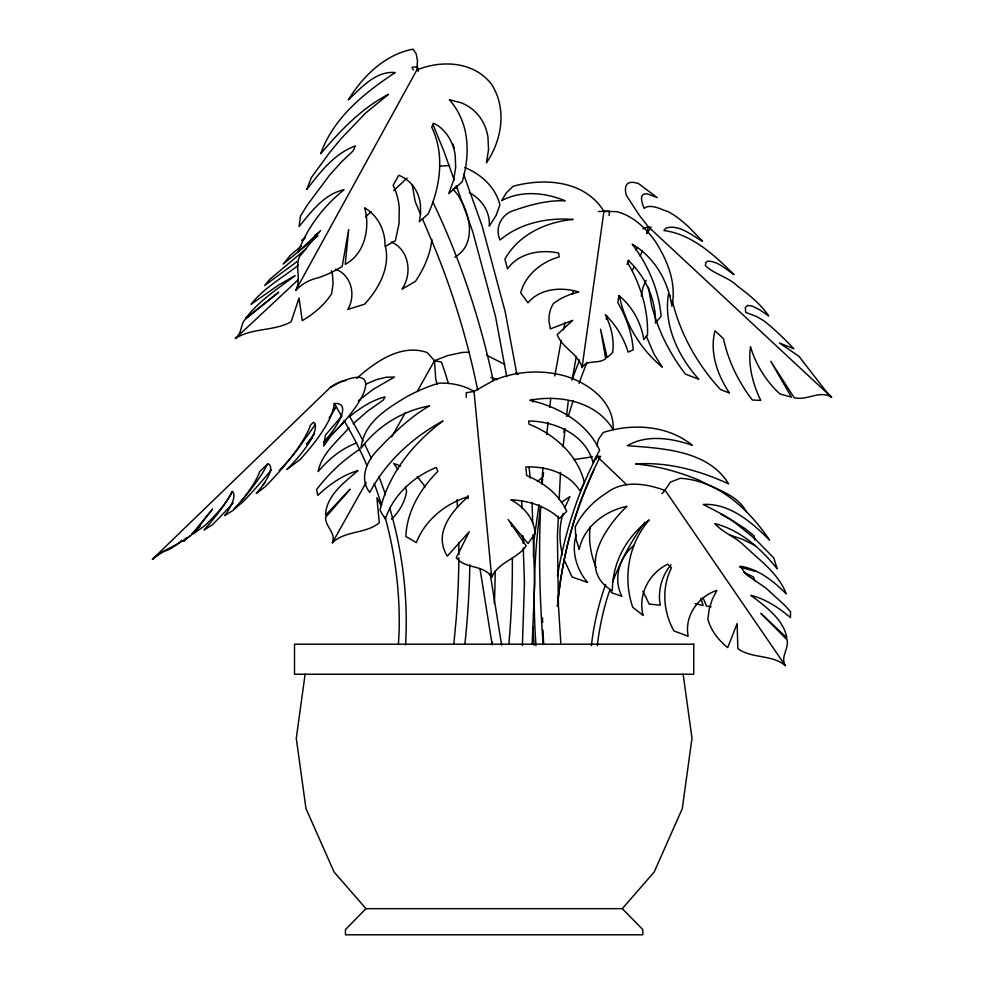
<?xml version="1.0" encoding="UTF-8"?>
<svg xmlns="http://www.w3.org/2000/svg" width="984" height="984" viewBox="0 0 984 984"><rect width="100%" height="100%" fill="white"/><g stroke="black" fill="none" stroke-linecap="round" stroke-linejoin="round"><path stroke-width="1.48" d="M533.402 556.477L534.041 539.626L539.023 504.694M532.147 644.274L534.718 583.34L533.107 534.472M558.358 516.169L557.411 535.8L558.371 604.385L560.782 642.773M559.17 499.552L560.486 472.369M398.409 644.569L399.135 631.064A394.83 394.633 0 0 0 385.002 516.784M522.406 645.639L524.447 582.995L523.291 547.904M494.239 603.438L494.558 598.395A690.952 535.948 -87.1 0 0 495.173 571.04M416.872 69.962L417.487 60.811L416.195 53.8L413.022 49.2C384.978 54.341 362.788 76.383 348.336 99.851C361.189 87.847 375.851 70.639 395.199 72.582C364.535 92.767 333.355 117.883 320.735 153.689C340.218 130.774 361.509 108.129 388.606 94.267L365.482 113.172L341.399 138.326L329.443 152.791L311.35 177.575L306.799 189.469C319.984 172.335 334.351 153.602 355.335 145.903L353.108 150.896L341.509 161.93L329.8 174.869L307.377 204.93L300.464 216.099L299.111 226.48C311.313 211.769 324.277 193.91 344.068 189.752C323.699 206.111 307.402 227.329 298.226 251.892L320.587 230.625L299.517 256.566C294.671 267.648 301.719 279.628 295.692 290.428A36.236 28.044 -45.7 0 1 317.377 278.041A94.808 73.345 -45.7 0 0 342.223 266.393L348.656 229.567L345.261 264.315C364.843 253.995 370.304 227.857 364.683 207.808A67.306 52.066 -45.7 0 1 384.719 239.419L385.211 246.381L395.347 240.723L399.024 223.798L399.246 207.427A89.323 69.114 -45.7 0 0 393.133 185.422L398.717 175.263A55.534 42.964 -45.7 0 1 420.426 204.623L420.611 213.011L419.319 221.732L428.261 213.848C440.34 186.96 444.977 154.316 431.668 127.01L433.71 123.283L438.274 125.829A69.212 53.542 -45.7 0 1 455.174 154.943L455.69 167.452L453.513 180.539L448.741 193.651L462.16 181.843C467.191 165.263 468.814 147.526 465.075 130.503A108.437 83.898 -45.7 0 0 449.381 99.753L460.918 102.693A69.261 53.579 -45.7 0 1 487.978 137.182L488.544 149.679L486.428 162.754C502.074 140.159 506.981 108.646 491.754 84.575C474.362 61.488 441.939 59.643 416.872 69.962L295.692 290.428M453.784 644.508L456.182 619.034A458.003 217.107 -78.1 0 0 458.839 557.707M491.52 644.52L491.828 641.543M546.673 434.448L548.039 422.407M549.736 407.351L550.757 398.323M563.094 446.662L565.148 428.52M566.513 416.416L568.223 401.3M609.034 215.533L609.527 211.166L598.346 211.523M590.216 526.6C588.346 540.4 590.732 554.632 596.046 567.436M431.878 239.37C430.414 254.524 423.858 268.829 415.445 281.363L402.038 289.148C412.456 273.798 409.43 250.084 391.398 242.015M305.101 674.249L296.282 738.258L305.962 808.565L334.068 871.984L365.962 908.663L622.306 908.663L642.81 929.572L642.81 934.8L345.458 934.8L345.458 929.572L365.962 908.663M582.036 367.598L603.93 211.351C585.013 180.539 544.865 177.624 513.168 186.247L506.416 192.716L501.692 200.625C521.299 190.158 545.21 192.483 565.123 200.81C547.731 200.047 530.819 204.635 514.583 210.256C501.84 213.577 494.214 227.722 500.13 239.985C520.142 222.987 547.473 217.439 573.131 219.457C546.182 221.818 518.31 234.721 504.903 259.21L507.486 268.853C518.814 252.9 540.56 249.223 558.666 253.036L559.17 256.91C541.643 261.842 525.481 274.733 520.684 292.826L527.941 302.838C540.204 288.201 561.557 286.75 578.777 291.977L569.539 294.634L561.089 298.435L553.586 303.318A41.131 33.05 37.1 0 0 549.109 321.94L550.351 328.877L572.786 320.329L557.239 334.548C562.073 348.188 578.371 353.453 582.036 367.598C587.054 358.963 598.813 364.511 605.726 358.594L600.56 329.173L607.14 357.573L612.589 352.702C614.606 339.664 611.052 326.393 605.32 314.72C615.984 324.954 623.77 338.029 628.161 352.112L633.216 349.787C631.999 333.158 626.242 317.082 617.866 302.74L618.875 295.532C632.257 306.442 641.162 322.555 643.757 339.578L647.484 335.113C648.431 309.751 640.51 284.622 627.767 262.888L628.136 260.243C645.27 276.172 656.033 299.517 655.492 323.059L661.088 316.344C658.985 290.108 648.124 265.04 632.232 244.229C654.311 256.984 668.333 281.227 671.801 306.135C676.881 283.503 667.496 260.539 655.492 241.658A74.587 45.694 67.9 0 0 616.525 211.658L603.93 211.351M542.061 483.439L542.713 478.888M543.143 475.85L543.574 472.812M554.804 375.999L561.261 340.267M572.282 378.84L576.353 356.392M641.285 296.098L642.982 287.353L646.156 280.391M557.436 576.157C564.41 534.46 577.251 493.722 596.821 456.195L600.56 456.355A305.372 215.828 -87.4 0 0 557.485 605.947M596.242 459.085L596.821 456.195L626.673 484.743M381.14 505.493L376.909 497.707L379.283 522.824C365.507 534.041 345.286 530.376 332.346 542.799C336.43 532.996 325.151 526.834 325.618 517.338L350.083 489.233L325.569 515.296C325.913 495.899 344.449 482.32 357.992 470.573C342.641 475.063 329.271 484.558 317.746 495.419L316.602 489.565C328.521 473.821 343.096 460.057 359.713 449.356M642.367 250.662L640.178 256.234M646.832 232.9L648.321 226.972L651.137 227.316A625.824 604.188 -83 0 0 646.796 233.565M563.365 329.849L565.271 322.408M572.467 294.13L573.229 291.153M596.771 445.801L598.592 439.122L603.303 432.456C632.638 423.083 667.693 425.26 692.281 445.235C671.654 438.261 647.14 434.153 627.349 445.678C662.343 448.36 708.308 450.278 728.615 483.882C699.649 470.5 667.706 461.668 635.578 464.017C657.853 465.912 679.575 472.025 700.153 480.647C716.155 489.761 737.852 494.534 746.536 512.258M563.119 513.476C558.826 526.797 559.183 541.237 562.405 554.742M576.23 534.939C571.101 551.372 576.575 569.601 587.583 582.43L572.11 576.993L564.398 560.449M594.213 469.196L586.833 486.514A300.071 212.077 -87.4 0 0 557.473 606.132M491.692 577.288L474.042 391.423C463.353 385.039 450.918 382.714 438.593 383.17C427.499 386.638 416.773 391.226 406.577 396.81C386.823 408.803 363.44 422.739 361.067 448.224C377.45 426.146 402.431 410.82 429.442 405.9C409.541 417.376 393.133 433.587 377.499 450.143C366.774 460.918 358.914 478.913 369.775 492.394C386.146 461.791 412.567 437.29 442.997 420.955C413.378 442.984 388.496 473.771 379.984 510.266L385.322 519.097C393.133 495.124 413.28 476.76 436.281 467.449L437.843 471.348C420.549 488.728 406.736 511.459 405.863 536.501L416.33 542.615C425.076 520.069 445.408 503.599 468.224 496.625C451.558 511.249 433.034 533.549 447.339 556.108L469.257 531.704L456.256 557.707C465.26 569.453 484.03 564.287 491.692 577.288C498.113 562.098 517.043 559.072 526.169 545.96L508.138 519.503L528.064 543.574L535.05 533.402C534.287 518.617 523.513 506.379 510.831 499.798C528.433 500.647 546.415 506.243 559.49 518.457L566.71 511.348C559.133 494.411 543.525 482.443 526.661 475.567L525.85 466.994C546.058 466.121 568.752 472.824 579.97 490.844L584.373 482.664C577.866 455.038 554.656 434.338 529.011 424.178L528.703 421.041C555.247 421.164 585.911 434.793 593.008 462.517L599.625 450.266C586.981 422.776 558.346 406.638 529.81 400.291C559.724 394.387 596.562 401.632 613.143 429.59C614.582 402.345 589.342 383.563 565.763 376.183A100.454 90.257 -8.7 0 0 494.066 380.168L474.042 391.423L466.207 392.739L466.268 397.351M564.804 507.695L569.921 496.588L561.421 502.295M632.171 270.551L634.36 266.652M332.346 542.799L366.146 482.529M391.681 436.994L405.199 412.886M417.216 391.46L434.498 360.661L448.052 355.482L462.209 352.469L469.282 352.112M186.271 537.584L183.553 541.298A60.43 11.058 -46 0 0 189.654 536.059M670.953 564.816C661.728 575.861 657.595 591.003 660.252 605.185L649.157 604.078L642.921 591.236M181.696 540.191L179.789 542.43A54.304 9.938 -46 0 1 165.25 550.966A32.374 5.929 -46 0 0 152.422 559.244L330.538 387.204A75.387 13.801 -46 0 1 346.307 380.636M331.374 270.797L332.567 275.028L333.047 284.093L331.645 293.613C324.499 305.089 313.785 313.798 302.26 320.636L299.05 298.078L291.104 321.817C273.687 331.387 252.322 327.709 235.422 338.41C241.818 333.687 240.367 325.704 244.672 319.837L278.681 292.187L245.779 318.238C258.94 300.858 277.783 288.681 295.052 275.692L278.103 285.348L251.08 304.314C263.466 288.275 282.371 277.746 298.373 265.274M622.306 908.663L654.2 871.984L682.293 808.565L691.986 738.258L683.167 674.249M332.727 410.389L335.655 407.068M341.805 415.986L325.421 435.113L323.662 446.035L331.042 435.617L345.212 420.599M312.555 437.745L306.381 444.411A91.278 16.703 -46 0 0 314.474 433.55M391.447 519.146C399.258 511.815 404.83 502.086 406.613 491.471L405.457 487.191M633.942 545.419C619.096 557.239 612.971 579.121 621.9 596.316L611.593 592.7L609.773 590.289M348.963 427.843C337.586 441.127 321.436 453.772 318.152 471.582C328.582 459.307 341.423 448.458 356.749 442.972M353.158 423.772L367.339 411.349L383.329 400.021L385.052 396.946C371.731 400.168 360.156 408.163 349.554 416.552M305.151 237.353L301.83 240.453L305.138 237.771M235.422 338.41L298.238 279.739M365.544 216.886L371.152 211.646M393.575 190.699L407.044 178.129M356.848 378.336C375.359 361.792 401.349 343.342 427.179 352.579L434.498 360.661L441.459 362.124A466.096 220.945 -78.1 0 1 448.298 383.17M358.238 400.783L373.293 389.258L394.486 377.044L386.085 377.253L376.564 379.59L366.331 383.969M301.485 245.951L290.6 255.04L283.158 264.056L317.893 235.84M537.424 481.483L543.008 476.883M305.975 248.915L269.69 279.431L264.733 285.434L297.119 261.535M314.929 235.188L317.205 233.454M454.78 257.267C472.923 246.775 471.68 224.266 464.509 207.501M642.872 228.928L648.247 226.714L831.578 397.265C819.487 389.639 806.892 401.14 794.137 397.659L770.755 361.3L791.419 397.118L780.005 393.969C766.069 381.362 755.921 364.757 750.521 346.786C747.84 365.187 752.748 383.871 760.755 400.39L752.366 400.008C738.443 381.989 728.246 360.968 723.461 338.656L715.011 330.784C709.366 352.37 717.471 375.088 729.488 393.022L720.522 389.553C697.398 364.633 680.313 333.92 672.281 300.833M573.844 459.614L592.516 456.834M439.504 166.234L449.54 165.447M711.014 606.734L706.574 606.23L703.006 597.731M454.719 187.28L457.622 188.042M739.488 567.03L755.503 571.372M695.048 603.622L703.179 605.541L700.879 598.284M730.251 535.185L742.366 539.22L755.54 545.714M490.881 377.413L497.264 379.652M400.586 466.096L393.711 463.39L397.917 469.589M464.78 167.551C481.102 174.082 495.579 187.329 499.921 204.82L496.108 215.422L489.282 226.135C490.364 212.064 481.656 199.002 469.38 192.655M486.44 355.175L504.767 364.351M743.941 572.331L753.436 576.968L754.777 580.806M335.433 269.161C351.546 274.954 356.11 295.36 347.856 309.406L364.584 304.216C378.692 288.829 390.414 267.623 385.384 246.185M721.198 514.534L730.251 519.146L744.925 528.543L754.15 535.849L754.74 540.081M785.355 665.639C771.8 654.212 752.145 658.899 737.852 648.714L737.127 623.536L727.729 647.607C718.541 640.301 711.014 630.633 707.84 619.207L709.218 609.084L712.244 599.428L716.869 590.388C697.988 596.661 684.2 616.132 688.16 636.242L673.954 630.941C663.167 611.863 661.408 587.596 671.506 567.854L667.742 564.238C648.948 573.082 637.681 595.062 643.106 615.394L632.749 607.288C622.528 577.879 628.591 543.426 649.28 519.933C626.734 536.12 612.122 562.909 612.38 590.843C575.849 569.465 605.935 526.255 626.98 506.305C604.963 510.868 583.942 526.575 579.158 549.441L575.8 538.125L575.234 526.883C582.048 512.971 593.106 501.471 606.156 493.242C623.327 479.749 646.291 483.464 665.332 490.598L785.355 665.639C780.115 656.869 789.045 648.899 787.114 639.871L760.915 613.401L786.819 637.841C783.449 618.838 765.245 606.501 750.878 595.308C765.773 599.047 778.848 607.792 790.459 617.571L790.509 611.667L784.826 605.406L765.982 588.125L745.884 574.299L740.349 566.231C758.504 569.059 773.633 581.15 786.204 593.869C778.75 573.684 759.414 560.068 744.187 545.579C735.54 536.92 722.834 532.664 714.913 523.673C740.411 530.007 761.087 548.715 777.151 568.777L773.805 558.002L755.134 538.937L734.581 522.319L724.039 515.296L703.326 504.448C729.796 503.008 751.961 522.516 769.549 540.081C749.316 509.97 718.283 480.438 680.288 478.298L670.461 482.111L664.003 491.483A279.665 264.106 56.4 0 0 661.912 493.636M515.973 372.752L518.051 374.56M670.485 296.159L668.419 294.241C663.474 325.31 678.296 356.614 698.812 379.271L685.368 374.08C673.154 358.09 663.253 340.341 656.488 321.374M452.911 188.879L458.31 195.57L464.017 206.087M417.216 476.674L423.747 484.755L424.83 487.437M648.247 226.714L639.28 215.201L626.316 195.336A149.248 27.22 46.8 0 1 634.2 182.483L638.358 183.479L657.189 197.575L647.263 193.823L644.077 194.045A100.43 18.315 46.8 0 0 644.237 208.448A177.058 32.288 46.8 0 1 663.413 210.035L668.21 211.609L675.024 215.779A51.156 9.336 46.8 0 1 687.964 226.246L702.551 241.215C691.567 235.336 679.218 224.081 665.959 228.079L663.905 230.576C691.752 233.958 714.864 255.508 734.052 274.634C725.946 269.333 717.853 261.031 707.558 261.166L705.774 262.679L705.344 265.594C714.421 274.364 728.135 276.91 737.446 286.024C748.947 294.856 760.558 303.773 768.701 315.975L759.611 309.751L752.452 306.159L747.606 305.409L745.319 307.525L745.724 312.395L756.782 316.627L763.916 320.809A62.656 11.427 46.8 0 1 793.83 348.767L779.414 343.01L798.897 356.245L824.235 389A34.022 6.212 46.8 0 0 831.578 397.265M334.843 404.326L341.645 416.269M343.92 420.254L347.844 427.118A394.83 394.633 0 0 1 366.823 465.211M523.906 541.311L522.283 535.702M413.255 70.024L412.001 67.269L417.462 66.801L418.311 71.328M420.537 214.291L415.174 201.597L412.284 185.127M422.321 218.522L432.037 241.474A690.952 535.948 -87.1 0 1 477.658 389.861M432.812 124.095L443.919 151.265L454.227 180.06M452.763 143.984L454.3 148.301M463.587 174.205L482.135 226.037L505.259 312.014L516.772 373.797M456.281 185.816L472.787 231.892L495.493 316.381L506.735 376.638M646.217 335.974L654.065 354.154L662.281 367.155C640.412 349.185 624.877 323.355 619.354 295.581M655.934 319.948L651.654 305.581L648.394 287.242M437.167 384.523L435.715 378.901L434.498 360.661M492.16 644.717L479.995 568.678M501.643 645.221L490.204 573.943M529.072 467.498L530.216 478.101M532.652 399.258L532.861 402.062M532.824 626.906L534.041 645.246M542.491 617.89L542.688 622.466M543.02 630.104L543.623 643.856M532.049 502.406L532.75 523.783M521.729 500.598L521.987 508.224M522.885 535.69L523.144 543.316M330.538 387.425L330.538 387.204A81.217 21.033 -41.1 0 1 365.519 382.702A81.217 21.033 -41.1 0 1 337.881 428.606L323.502 442.48A70.663 18.302 -41.1 0 0 334.019 403.514A110.712 28.671 -41.1 0 1 300.317 459.344L286.873 469.54A70.663 18.302 -41.1 0 0 314.769 423.391L313.465 422.259L310.452 425.174L309.468 428.015A118.818 30.775 -41.1 0 1 265.274 486.637L256.307 493.439A56.629 14.662 -41.1 0 0 267.857 463.735L259.641 471.668A90.749 23.493 -41.1 0 1 233.343 510.179L224.807 515.591A68.671 17.786 -41.1 0 0 232.458 491.422A61.709 15.978 -41.1 0 1 204.844 525.616L193.368 533.869L212.593 508.986L190.625 535.763A90.749 23.493 -41.1 0 1 170.81 547.473A34.612 8.967 -41.1 0 0 152.422 559.244M279.247 470.45A49.139 8.991 -46 0 0 303.072 441.582A163.442 29.914 -46 0 0 315.2 424.473M233.147 502.836A109.999 20.135 -46 0 1 221.498 515.481L212.47 524.706L204.094 529.97A68.634 12.558 -46 0 0 231.818 491.816M335.851 407.474A136.21 24.932 -46 0 1 329.148 417.868M271.51 469.786A157.034 28.745 -46 0 1 251.154 493.181L243.602 501.323L233.995 509.318A77.146 14.12 -46 0 0 267.39 464.079M264.856 482.787A153.898 28.167 -46 0 1 262.9 485.124M200.146 526.243A60.43 11.058 -46 0 1 191.72 534.201M456.97 499.638A458.003 217.107 -78.1 0 1 457.486 507.24M458.79 542.344A458.003 217.107 -78.1 0 1 458.851 554.619M467.855 495.567A466.096 220.945 -78.1 0 1 468.077 498.544M469.823 564.841A466.096 220.945 -78.1 0 1 464.866 644.397M432.862 201.991A703.166 545.419 -87.1 0 1 493.23 380.673M511.434 523.316A703.166 545.419 -87.1 0 1 511.569 526.342M512.344 558.125A703.166 545.419 -87.1 0 1 508.826 644.495M563.758 432.32A614.951 593.696 -83 0 1 564.545 429.405M568.272 416.367A614.951 593.696 -83 0 1 573.192 400.574M579.023 383.477A614.951 593.696 -83 0 1 587.005 362.346M606.144 319.074A614.951 593.696 -83 0 1 607.497 316.319M535.997 645.664A625.824 604.188 -83 0 1 540.745 506.44M571.987 380.119A625.824 604.188 -83 0 1 579.551 360.046M626.98 264.315A625.824 604.188 -83 0 1 629.354 260.403M635.849 250.071A625.824 604.188 -83 0 1 637.497 247.501M543.205 644.459A565.431 282.531 87.6 0 1 540.622 506.489M541.827 483.931A565.431 282.531 87.6 0 1 542.996 467.535M597.337 645.627A274.807 259.518 56.4 0 1 609.908 589.637M612.454 582.565A274.807 259.518 56.4 0 1 644.827 522.27M591.372 645.713A279.665 264.106 56.4 0 1 605.689 584.398M374.215 483.538A394.83 394.633 0 0 1 381.583 505.112M389.553 507.559A401.816 401.607 0 0 1 405.58 644.877M349.406 416.146A401.816 401.607 0 0 1 363.084 441.004M364.424 443.686A401.816 401.607 0 0 1 371.423 458.556M378.901 476.477A401.816 401.607 0 0 1 385.507 494.755M693.745 644.188L294.511 644.188L294.511 674.249L693.745 674.249L693.745 644.188"/></g></svg>
